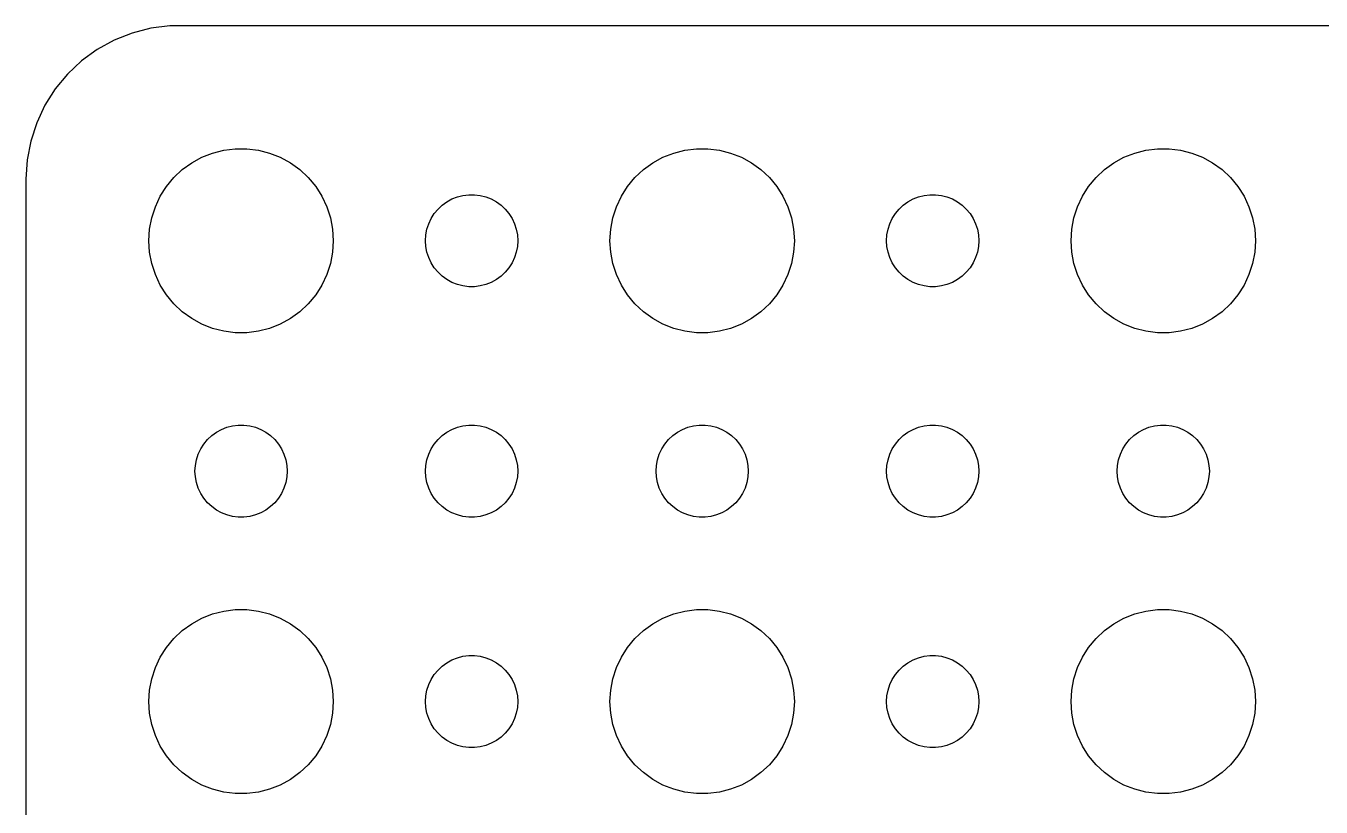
# Model space of a CAD drawing. Header units: metres. Extents: x -180 to 180, y -22 to 22.
# Drawn here: x -179.5 to -137.37, y -3.43 to 21.99 of the extents above; entities that cross this region are included whole.
import ezdxf

# ---------------------------------------------------------------- set-up
doc = ezdxf.new("R2010")
doc.units = ezdxf.units.M

msp = doc.modelspace()

# ---------------------------------------------------------------- linework, layer by layer
for p, q in [((-175.437, 21.9114), (-176.045, 21.7553)), ((-174.814, 21.9901), (-175.437, 21.9114)), ((174.814, 21.9901), (-174.814, 21.9901)), ((-176.629, 21.5241), (-177.179, 21.2216)), ((-176.045, 21.7553), (-176.629, 21.5241)), ((-177.179, 21.2216), (-177.687, 20.8526)), ((-177.687, 20.8526), (-178.145, 20.4227)), ((-178.145, 20.4227), (-178.545, 19.9389)), ((-178.545, 19.9389), (-178.882, 19.4088)), ((-178.882, 19.4088), (-179.149, 18.8406)), ((-179.149, 18.8406), (-179.343, 18.2434)), ((-179.343, 18.2434), (-179.461, 17.6267)), ((-174.107, 17.533), (-173.777, 17.7145)), ((-173.777, 17.7145), (-173.427, 17.8532)), ((-173.427, 17.8532), (-173.062, 17.9469)), ((-173.062, 17.9469), (-172.688, 17.9941)), ((-172.688, 17.9941), (-172.312, 17.9941)), ((-172.312, 17.9941), (-171.938, 17.9469)), ((-171.938, 17.9469), (-171.573, 17.8532)), ((-171.573, 17.8532), (-171.223, 17.7145)), ((-171.223, 17.7145), (-170.893, 17.533)), ((-159.107, 17.533), (-158.777, 17.7145)), ((-158.777, 17.7145), (-158.427, 17.8532)), ((-158.427, 17.8532), (-158.062, 17.9469)), ((-158.062, 17.9469), (-157.688, 17.9941)), ((-157.688, 17.9941), (-157.312, 17.9941)), ((-157.312, 17.9941), (-156.938, 17.9469)), ((-156.938, 17.9469), (-156.573, 17.8532)), ((-156.573, 17.8532), (-156.223, 17.7145)), ((-156.223, 17.7145), (-155.893, 17.533)), ((-144.107, 17.533), (-143.777, 17.7145)), ((-143.777, 17.7145), (-143.427, 17.8532)), ((-143.427, 17.8532), (-143.062, 17.9469)), ((-143.062, 17.9469), (-142.688, 17.9941)), ((-142.688, 17.9941), (-142.312, 17.9941)), ((-142.312, 17.9941), (-141.938, 17.9469)), ((-141.938, 17.9469), (-141.573, 17.8532)), ((-141.573, 17.8532), (-141.223, 17.7145)), ((-141.223, 17.7145), (-140.893, 17.533)), ((-179.461, 17.6267), (-179.5, 17)), ((-174.687, 17.0536), (-174.412, 17.3115)), ((-174.412, 17.3115), (-174.107, 17.533)), ((-170.893, 17.533), (-170.588, 17.3115)), ((-170.588, 17.3115), (-170.313, 17.0536)), ((-159.687, 17.0536), (-159.412, 17.3115)), ((-159.412, 17.3115), (-159.107, 17.533)), ((-155.893, 17.533), (-155.588, 17.3115)), ((-155.588, 17.3115), (-155.313, 17.0536)), ((-144.687, 17.0536), (-144.412, 17.3115)), ((-144.412, 17.3115), (-144.107, 17.533)), ((-140.893, 17.533), (-140.588, 17.3115)), ((-140.588, 17.3115), (-140.313, 17.0536)), ((-179.5, 17), (-179.5, -17)), ((-174.927, 16.7634), (-174.687, 17.0536)), ((-170.313, 17.0536), (-170.073, 16.7634)), ((-159.927, 16.7634), (-159.687, 17.0536)), ((-155.313, 17.0536), (-155.073, 16.7634)), ((-144.927, 16.7634), (-144.687, 17.0536)), ((-140.313, 17.0536), (-140.073, 16.7634)), ((-175.289, 16.1044), (-175.129, 16.4453)), ((-175.129, 16.4453), (-174.927, 16.7634)), ((-170.073, 16.7634), (-169.871, 16.4453)), ((-169.871, 16.4453), (-169.711, 16.1044)), ((-165.464, 16.4266), (-165.281, 16.4734)), ((-165.281, 16.4734), (-165.094, 16.497)), ((-165.094, 16.497), (-164.906, 16.497)), ((-164.906, 16.497), (-164.719, 16.4734)), ((-164.719, 16.4734), (-164.536, 16.4266)), ((-160.289, 16.1044), (-160.129, 16.4453)), ((-160.129, 16.4453), (-159.927, 16.7634)), ((-155.073, 16.7634), (-154.871, 16.4453)), ((-154.871, 16.4453), (-154.711, 16.1044)), ((-150.464, 16.4266), (-150.281, 16.4734)), ((-150.281, 16.4734), (-150.094, 16.497)), ((-150.094, 16.497), (-149.906, 16.497)), ((-149.906, 16.497), (-149.719, 16.4734)), ((-149.719, 16.4734), (-149.536, 16.4266)), ((-145.289, 16.1044), (-145.129, 16.4453)), ((-145.129, 16.4453), (-144.927, 16.7634)), ((-140.073, 16.7634), (-139.871, 16.4453)), ((-139.871, 16.4453), (-139.711, 16.1044)), ((-175.406, 15.7461), (-175.289, 16.1044)), ((-169.711, 16.1044), (-169.594, 15.7461)), ((-166.214, 15.8817), (-166.093, 16.0268)), ((-166.093, 16.0268), (-165.956, 16.1558)), ((-165.956, 16.1558), (-165.804, 16.2665)), ((-165.804, 16.2665), (-165.639, 16.3572)), ((-165.639, 16.3572), (-165.464, 16.4266)), ((-164.536, 16.4266), (-164.361, 16.3572)), ((-164.361, 16.3572), (-164.196, 16.2665)), ((-164.196, 16.2665), (-164.044, 16.1558)), ((-164.044, 16.1558), (-163.907, 16.0268)), ((-163.907, 16.0268), (-163.786, 15.8817)), ((-160.406, 15.7461), (-160.289, 16.1044)), ((-154.711, 16.1044), (-154.594, 15.7461)), ((-151.214, 15.8817), (-151.093, 16.0268)), ((-151.093, 16.0268), (-150.956, 16.1558)), ((-150.956, 16.1558), (-150.804, 16.2665)), ((-150.804, 16.2665), (-150.639, 16.3572)), ((-150.639, 16.3572), (-150.464, 16.4266)), ((-149.536, 16.4266), (-149.361, 16.3572)), ((-149.361, 16.3572), (-149.196, 16.2665)), ((-149.196, 16.2665), (-149.044, 16.1558)), ((-149.044, 16.1558), (-148.907, 16.0268)), ((-148.907, 16.0268), (-148.786, 15.8817)), ((-145.406, 15.7461), (-145.289, 16.1044)), ((-139.711, 16.1044), (-139.594, 15.7461)), ((-175.476, 15.376), (-175.406, 15.7461)), ((-169.594, 15.7461), (-169.524, 15.376)), ((-166.395, 15.5522), (-166.314, 15.7226)), ((-166.314, 15.7226), (-166.214, 15.8817)), ((-163.786, 15.8817), (-163.686, 15.7226)), ((-163.686, 15.7226), (-163.605, 15.5522)), ((-160.476, 15.376), (-160.406, 15.7461)), ((-154.594, 15.7461), (-154.524, 15.376)), ((-151.395, 15.5522), (-151.314, 15.7226)), ((-151.314, 15.7226), (-151.214, 15.8817)), ((-148.786, 15.8817), (-148.686, 15.7226)), ((-148.686, 15.7226), (-148.605, 15.5522)), ((-145.476, 15.376), (-145.406, 15.7461)), ((-139.594, 15.7461), (-139.524, 15.376)), ((-175.5, 15), (-175.476, 15.376)), ((-169.524, 15.376), (-169.5, 15)), ((-166.5, 15), (-166.488, 15.188)), ((-166.488, 15.188), (-166.453, 15.373)), ((-166.453, 15.373), (-166.395, 15.5522)), ((-163.605, 15.5522), (-163.547, 15.373)), ((-163.547, 15.373), (-163.512, 15.188)), ((-163.512, 15.188), (-163.5, 15)), ((-160.5, 15), (-160.476, 15.376)), ((-154.524, 15.376), (-154.5, 15)), ((-151.5, 15), (-151.488, 15.188)), ((-151.488, 15.188), (-151.453, 15.373)), ((-151.453, 15.373), (-151.395, 15.5522)), ((-148.605, 15.5522), (-148.547, 15.373)), ((-148.547, 15.373), (-148.512, 15.188)), ((-148.512, 15.188), (-148.5, 15)), ((-145.5, 15), (-145.476, 15.376)), ((-139.524, 15.376), (-139.5, 15)), ((-175.476, 14.624), (-175.5, 15)), ((-169.5, 15), (-169.524, 14.624)), ((-166.488, 14.812), (-166.5, 15)), ((-166.453, 14.627), (-166.488, 14.812)), ((-163.512, 14.812), (-163.547, 14.627)), ((-163.5, 15), (-163.512, 14.812)), ((-160.476, 14.624), (-160.5, 15)), ((-154.5, 15), (-154.524, 14.624)), ((-151.488, 14.812), (-151.5, 15)), ((-151.453, 14.627), (-151.488, 14.812)), ((-148.512, 14.812), (-148.547, 14.627)), ((-148.5, 15), (-148.512, 14.812)), ((-145.476, 14.624), (-145.5, 15)), ((-139.5, 15), (-139.524, 14.624)), ((-175.406, 14.2539), (-175.476, 14.624)), ((-169.524, 14.624), (-169.594, 14.2539)), ((-166.395, 14.4478), (-166.453, 14.627)), ((-166.314, 14.2774), (-166.395, 14.4478)), ((-163.605, 14.4478), (-163.686, 14.2774)), ((-163.547, 14.627), (-163.605, 14.4478)), ((-160.406, 14.2539), (-160.476, 14.624)), ((-154.524, 14.624), (-154.594, 14.2539)), ((-151.395, 14.4478), (-151.453, 14.627)), ((-151.314, 14.2774), (-151.395, 14.4478)), ((-148.605, 14.4478), (-148.686, 14.2774)), ((-148.547, 14.627), (-148.605, 14.4478)), ((-145.406, 14.2539), (-145.476, 14.624)), ((-139.524, 14.624), (-139.594, 14.2539)), ((-175.289, 13.8956), (-175.406, 14.2539)), ((-169.594, 14.2539), (-169.711, 13.8956)), ((-166.214, 14.1183), (-166.314, 14.2774)), ((-166.093, 13.9732), (-166.214, 14.1183)), ((-165.956, 13.8442), (-166.093, 13.9732)), ((-163.907, 13.9732), (-164.044, 13.8442)), ((-163.786, 14.1183), (-163.907, 13.9732)), ((-163.686, 14.2774), (-163.786, 14.1183)), ((-160.289, 13.8956), (-160.406, 14.2539)), ((-154.594, 14.2539), (-154.711, 13.8956)), ((-151.214, 14.1183), (-151.314, 14.2774)), ((-151.093, 13.9732), (-151.214, 14.1183)), ((-150.956, 13.8442), (-151.093, 13.9732)), ((-148.907, 13.9732), (-149.044, 13.8442)), ((-148.786, 14.1183), (-148.907, 13.9732)), ((-148.686, 14.2774), (-148.786, 14.1183)), ((-145.289, 13.8956), (-145.406, 14.2539)), ((-139.594, 14.2539), (-139.711, 13.8956)), ((-175.129, 13.5547), (-175.289, 13.8956)), ((-174.927, 13.2366), (-175.129, 13.5547)), ((-169.871, 13.5547), (-170.073, 13.2366)), ((-169.711, 13.8956), (-169.871, 13.5547)), ((-165.804, 13.7335), (-165.956, 13.8442)), ((-165.639, 13.6427), (-165.804, 13.7335)), ((-165.464, 13.5734), (-165.639, 13.6427)), ((-165.281, 13.5266), (-165.464, 13.5734)), ((-165.094, 13.5029), (-165.281, 13.5266)), ((-164.906, 13.5029), (-165.094, 13.5029)), ((-164.719, 13.5266), (-164.906, 13.5029)), ((-164.536, 13.5734), (-164.719, 13.5266)), ((-164.361, 13.6427), (-164.536, 13.5734)), ((-164.196, 13.7335), (-164.361, 13.6427)), ((-164.044, 13.8442), (-164.196, 13.7335)), ((-160.129, 13.5547), (-160.289, 13.8956)), ((-159.927, 13.2366), (-160.129, 13.5547)), ((-154.871, 13.5547), (-155.073, 13.2366)), ((-154.711, 13.8956), (-154.871, 13.5547)), ((-150.804, 13.7335), (-150.956, 13.8442)), ((-150.639, 13.6427), (-150.804, 13.7335)), ((-150.464, 13.5734), (-150.639, 13.6427)), ((-150.281, 13.5266), (-150.464, 13.5734)), ((-150.094, 13.5029), (-150.281, 13.5266)), ((-149.906, 13.5029), (-150.094, 13.5029)), ((-149.719, 13.5266), (-149.906, 13.5029)), ((-149.536, 13.5734), (-149.719, 13.5266)), ((-149.361, 13.6427), (-149.536, 13.5734)), ((-149.196, 13.7335), (-149.361, 13.6427)), ((-149.044, 13.8442), (-149.196, 13.7335)), ((-145.129, 13.5547), (-145.289, 13.8956)), ((-144.927, 13.2366), (-145.129, 13.5547)), ((-139.871, 13.5547), (-140.073, 13.2366)), ((-139.711, 13.8956), (-139.871, 13.5547)), ((-174.687, 12.9464), (-174.927, 13.2366)), ((-170.073, 13.2366), (-170.313, 12.9464)), ((-159.687, 12.9464), (-159.927, 13.2366)), ((-155.073, 13.2366), (-155.313, 12.9464)), ((-144.687, 12.9464), (-144.927, 13.2366)), ((-140.073, 13.2366), (-140.313, 12.9464)), ((-174.412, 12.6884), (-174.687, 12.9464)), ((-174.107, 12.467), (-174.412, 12.6884)), ((-170.588, 12.6884), (-170.893, 12.467)), ((-170.313, 12.9464), (-170.588, 12.6884)), ((-159.412, 12.6884), (-159.687, 12.9464)), ((-159.107, 12.467), (-159.412, 12.6884)), ((-155.588, 12.6884), (-155.893, 12.467)), ((-155.313, 12.9464), (-155.588, 12.6884)), ((-144.412, 12.6884), (-144.687, 12.9464)), ((-144.107, 12.467), (-144.412, 12.6884)), ((-140.588, 12.6884), (-140.893, 12.467)), ((-140.313, 12.9464), (-140.588, 12.6884)), ((-173.777, 12.2855), (-174.107, 12.467)), ((-173.427, 12.1468), (-173.777, 12.2855)), ((-171.223, 12.2855), (-171.573, 12.1468)), ((-170.893, 12.467), (-171.223, 12.2855)), ((-158.777, 12.2855), (-159.107, 12.467)), ((-158.427, 12.1468), (-158.777, 12.2855)), ((-156.223, 12.2855), (-156.573, 12.1468)), ((-155.893, 12.467), (-156.223, 12.2855)), ((-143.777, 12.2855), (-144.107, 12.467)), ((-143.427, 12.1468), (-143.777, 12.2855)), ((-141.223, 12.2855), (-141.573, 12.1468)), ((-140.893, 12.467), (-141.223, 12.2855)), ((-173.062, 12.0531), (-173.427, 12.1468)), ((-172.688, 12.0059), (-173.062, 12.0531)), ((-172.312, 12.0059), (-172.688, 12.0059)), ((-171.938, 12.0531), (-172.312, 12.0059)), ((-171.573, 12.1468), (-171.938, 12.0531)), ((-158.062, 12.0531), (-158.427, 12.1468)), ((-157.688, 12.0059), (-158.062, 12.0531)), ((-157.312, 12.0059), (-157.688, 12.0059)), ((-156.938, 12.0531), (-157.312, 12.0059)), ((-156.573, 12.1468), (-156.938, 12.0531)), ((-143.062, 12.0531), (-143.427, 12.1468)), ((-142.688, 12.0059), (-143.062, 12.0531)), ((-142.312, 12.0059), (-142.688, 12.0059)), ((-141.938, 12.0531), (-142.312, 12.0059)), ((-141.573, 12.1468), (-141.938, 12.0531)), ((-173.304, 8.76648), (-173.139, 8.85724)), ((-173.139, 8.85724), (-172.964, 8.92657)), ((-172.964, 8.92657), (-172.781, 8.97342)), ((-172.781, 8.97342), (-172.594, 8.99704)), ((-172.594, 8.99704), (-172.406, 8.99704)), ((-172.406, 8.99704), (-172.219, 8.97342)), ((-172.219, 8.97342), (-172.036, 8.92657)), ((-172.036, 8.92657), (-171.861, 8.85724)), ((-171.861, 8.85724), (-171.696, 8.76648)), ((-165.804, 8.76648), (-165.639, 8.85724)), ((-165.639, 8.85724), (-165.464, 8.92657)), ((-165.464, 8.92657), (-165.281, 8.97342)), ((-165.281, 8.97342), (-165.094, 8.99704)), ((-165.094, 8.99704), (-164.906, 8.99704)), ((-164.906, 8.99704), (-164.719, 8.97342)), ((-164.719, 8.97342), (-164.536, 8.92657)), ((-164.536, 8.92657), (-164.361, 8.85724)), ((-164.361, 8.85724), (-164.196, 8.76648)), ((-158.304, 8.76648), (-158.139, 8.85724)), ((-158.139, 8.85724), (-157.964, 8.92657)), ((-157.964, 8.92657), (-157.781, 8.97342)), ((-157.781, 8.97342), (-157.594, 8.99704)), ((-157.594, 8.99704), (-157.406, 8.99704)), ((-157.406, 8.99704), (-157.219, 8.97342)), ((-157.219, 8.97342), (-157.036, 8.92657)), ((-157.036, 8.92657), (-156.861, 8.85724)), ((-156.861, 8.85724), (-156.696, 8.76648)), ((-150.804, 8.76648), (-150.639, 8.85724)), ((-150.639, 8.85724), (-150.464, 8.92657)), ((-150.464, 8.92657), (-150.281, 8.97342)), ((-150.281, 8.97342), (-150.094, 8.99704)), ((-150.094, 8.99704), (-149.906, 8.99704)), ((-149.906, 8.99704), (-149.719, 8.97342)), ((-149.719, 8.97342), (-149.536, 8.92657)), ((-149.536, 8.92657), (-149.361, 8.85724)), ((-149.361, 8.85724), (-149.196, 8.76648)), ((-143.304, 8.76648), (-143.139, 8.85724)), ((-143.139, 8.85724), (-142.964, 8.92657)), ((-142.964, 8.92657), (-142.781, 8.97342)), ((-142.781, 8.97342), (-142.594, 8.99704)), ((-142.594, 8.99704), (-142.406, 8.99704)), ((-142.406, 8.99704), (-142.219, 8.97342)), ((-142.219, 8.97342), (-142.036, 8.92657)), ((-142.036, 8.92657), (-141.861, 8.85724)), ((-141.861, 8.85724), (-141.696, 8.76648)), ((-173.714, 8.38167), (-173.593, 8.52681)), ((-173.593, 8.52681), (-173.456, 8.65576)), ((-173.456, 8.65576), (-173.304, 8.76648)), ((-171.696, 8.76648), (-171.544, 8.65576)), ((-171.544, 8.65576), (-171.407, 8.52681)), ((-171.407, 8.52681), (-171.286, 8.38167)), ((-166.214, 8.38167), (-166.093, 8.52681)), ((-166.093, 8.52681), (-165.956, 8.65576)), ((-165.956, 8.65576), (-165.804, 8.76648)), ((-164.196, 8.76648), (-164.044, 8.65576)), ((-164.044, 8.65576), (-163.907, 8.52681)), ((-163.907, 8.52681), (-163.786, 8.38167)), ((-158.714, 8.38167), (-158.593, 8.52681)), ((-158.593, 8.52681), (-158.456, 8.65576)), ((-158.456, 8.65576), (-158.304, 8.76648)), ((-156.696, 8.76648), (-156.544, 8.65576)), ((-156.544, 8.65576), (-156.407, 8.52681)), ((-156.407, 8.52681), (-156.286, 8.38167)), ((-151.214, 8.38167), (-151.093, 8.52681)), ((-151.093, 8.52681), (-150.956, 8.65576)), ((-150.956, 8.65576), (-150.804, 8.76648)), ((-149.196, 8.76648), (-149.044, 8.65576)), ((-149.044, 8.65576), (-148.907, 8.52681)), ((-148.907, 8.52681), (-148.786, 8.38167)), ((-143.714, 8.38167), (-143.593, 8.52681)), ((-143.593, 8.52681), (-143.456, 8.65576)), ((-143.456, 8.65576), (-143.304, 8.76648)), ((-141.696, 8.76648), (-141.544, 8.65576)), ((-141.544, 8.65576), (-141.407, 8.52681)), ((-141.407, 8.52681), (-141.286, 8.38167)), ((-173.953, 7.87303), (-173.895, 8.05219)), ((-173.895, 8.05219), (-173.814, 8.22263)), ((-173.814, 8.22263), (-173.714, 8.38167)), ((-171.286, 8.38167), (-171.186, 8.22263)), ((-171.186, 8.22263), (-171.105, 8.05219)), ((-171.105, 8.05219), (-171.047, 7.87303)), ((-166.453, 7.87303), (-166.395, 8.05219)), ((-166.395, 8.05219), (-166.314, 8.22263)), ((-166.314, 8.22263), (-166.214, 8.38167)), ((-163.786, 8.38167), (-163.686, 8.22263)), ((-163.686, 8.22263), (-163.605, 8.05219)), ((-163.605, 8.05219), (-163.547, 7.87303)), ((-158.953, 7.87303), (-158.895, 8.05219)), ((-158.895, 8.05219), (-158.814, 8.22263)), ((-158.814, 8.22263), (-158.714, 8.38167)), ((-156.286, 8.38167), (-156.186, 8.22263)), ((-156.186, 8.22263), (-156.105, 8.05219)), ((-156.105, 8.05219), (-156.047, 7.87303)), ((-151.453, 7.87303), (-151.395, 8.05219)), ((-151.395, 8.05219), (-151.314, 8.22263)), ((-151.314, 8.22263), (-151.214, 8.38167)), ((-148.786, 8.38167), (-148.686, 8.22263)), ((-148.686, 8.22263), (-148.605, 8.05219)), ((-148.605, 8.05219), (-148.547, 7.87303)), ((-143.953, 7.87303), (-143.895, 8.05219)), ((-143.895, 8.05219), (-143.814, 8.22263)), ((-143.814, 8.22263), (-143.714, 8.38167)), ((-141.286, 8.38167), (-141.186, 8.22263)), ((-141.186, 8.22263), (-141.105, 8.05219)), ((-141.105, 8.05219), (-141.047, 7.87303)), ((-174, 7.5), (-173.988, 7.68799)), ((-173.988, 7.68799), (-173.953, 7.87303)), ((-171.047, 7.87303), (-171.012, 7.68799)), ((-171.012, 7.68799), (-171, 7.5)), ((-166.5, 7.5), (-166.488, 7.68799)), ((-166.488, 7.68799), (-166.453, 7.87303)), ((-163.547, 7.87303), (-163.512, 7.68799)), ((-163.512, 7.68799), (-163.5, 7.5)), ((-159, 7.5), (-158.988, 7.68799)), ((-158.988, 7.68799), (-158.953, 7.87303)), ((-156.047, 7.87303), (-156.012, 7.68799)), ((-156.012, 7.68799), (-156, 7.5)), ((-151.5, 7.5), (-151.488, 7.68799)), ((-151.488, 7.68799), (-151.453, 7.87303)), ((-148.547, 7.87303), (-148.512, 7.68799)), ((-148.512, 7.68799), (-148.5, 7.5)), ((-144, 7.5), (-143.988, 7.68799)), ((-143.988, 7.68799), (-143.953, 7.87303)), ((-141.047, 7.87303), (-141.012, 7.68799)), ((-141.012, 7.68799), (-141, 7.5)), ((-173.988, 7.312), (-174, 7.5)), ((-173.953, 7.12695), (-173.988, 7.312)), ((-171.012, 7.312), (-171.047, 7.12695)), ((-171, 7.5), (-171.012, 7.312)), ((-166.488, 7.312), (-166.5, 7.5)), ((-166.453, 7.12695), (-166.488, 7.312)), ((-163.512, 7.312), (-163.547, 7.12695)), ((-163.5, 7.5), (-163.512, 7.312)), ((-158.988, 7.312), (-159, 7.5)), ((-158.953, 7.12695), (-158.988, 7.312)), ((-156.012, 7.312), (-156.047, 7.12695)), ((-156, 7.5), (-156.012, 7.312)), ((-151.488, 7.312), (-151.5, 7.5)), ((-151.453, 7.12695), (-151.488, 7.312)), ((-148.512, 7.312), (-148.547, 7.12695)), ((-148.5, 7.5), (-148.512, 7.312)), ((-143.988, 7.312), (-144, 7.5)), ((-143.953, 7.12695), (-143.988, 7.312)), ((-141.012, 7.312), (-141.047, 7.12695)), ((-141, 7.5), (-141.012, 7.312)), ((-173.895, 6.9478), (-173.953, 7.12695)), ((-173.814, 6.77736), (-173.895, 6.9478)), ((-173.714, 6.61832), (-173.814, 6.77736)), ((-171.186, 6.77736), (-171.286, 6.61832)), ((-171.105, 6.9478), (-171.186, 6.77736)), ((-171.047, 7.12695), (-171.105, 6.9478)), ((-166.395, 6.9478), (-166.453, 7.12695)), ((-166.314, 6.77736), (-166.395, 6.9478)), ((-166.214, 6.61832), (-166.314, 6.77736)), ((-163.686, 6.77736), (-163.786, 6.61832)), ((-163.605, 6.9478), (-163.686, 6.77736)), ((-163.547, 7.12695), (-163.605, 6.9478)), ((-158.895, 6.9478), (-158.953, 7.12695)), ((-158.814, 6.77736), (-158.895, 6.9478)), ((-158.714, 6.61832), (-158.814, 6.77736)), ((-156.186, 6.77736), (-156.286, 6.61832)), ((-156.105, 6.9478), (-156.186, 6.77736)), ((-156.047, 7.12695), (-156.105, 6.9478)), ((-151.395, 6.9478), (-151.453, 7.12695)), ((-151.314, 6.77736), (-151.395, 6.9478)), ((-151.214, 6.61832), (-151.314, 6.77736)), ((-148.686, 6.77736), (-148.786, 6.61832)), ((-148.605, 6.9478), (-148.686, 6.77736)), ((-148.547, 7.12695), (-148.605, 6.9478)), ((-143.895, 6.9478), (-143.953, 7.12695)), ((-143.814, 6.77736), (-143.895, 6.9478)), ((-143.714, 6.61832), (-143.814, 6.77736)), ((-141.186, 6.77736), (-141.286, 6.61832)), ((-141.105, 6.9478), (-141.186, 6.77736)), ((-141.047, 7.12695), (-141.105, 6.9478)), ((-173.593, 6.47318), (-173.714, 6.61832)), ((-173.456, 6.34422), (-173.593, 6.47318)), ((-173.304, 6.23351), (-173.456, 6.34422)), ((-171.544, 6.34422), (-171.696, 6.23351)), ((-171.407, 6.47318), (-171.544, 6.34422)), ((-171.286, 6.61832), (-171.407, 6.47318)), ((-166.093, 6.47318), (-166.214, 6.61832)), ((-165.956, 6.34422), (-166.093, 6.47318)), ((-165.804, 6.23351), (-165.956, 6.34422)), ((-164.044, 6.34422), (-164.196, 6.23351)), ((-163.907, 6.47318), (-164.044, 6.34422)), ((-163.786, 6.61832), (-163.907, 6.47318)), ((-158.593, 6.47318), (-158.714, 6.61832)), ((-158.456, 6.34422), (-158.593, 6.47318)), ((-158.304, 6.23351), (-158.456, 6.34422)), ((-156.544, 6.34422), (-156.696, 6.23351)), ((-156.407, 6.47318), (-156.544, 6.34422)), ((-156.286, 6.61832), (-156.407, 6.47318)), ((-151.093, 6.47318), (-151.214, 6.61832)), ((-150.956, 6.34422), (-151.093, 6.47318)), ((-150.804, 6.23351), (-150.956, 6.34422)), ((-149.044, 6.34422), (-149.196, 6.23351)), ((-148.907, 6.47318), (-149.044, 6.34422)), ((-148.786, 6.61832), (-148.907, 6.47318)), ((-143.593, 6.47318), (-143.714, 6.61832)), ((-143.456, 6.34422), (-143.593, 6.47318)), ((-143.304, 6.23351), (-143.456, 6.34422)), ((-141.544, 6.34422), (-141.696, 6.23351)), ((-141.407, 6.47318), (-141.544, 6.34422)), ((-141.286, 6.61832), (-141.407, 6.47318)), ((-173.139, 6.14275), (-173.304, 6.23351)), ((-172.964, 6.07341), (-173.139, 6.14275)), ((-172.781, 6.02657), (-172.964, 6.07341)), ((-172.594, 6.00294), (-172.781, 6.02657)), ((-172.406, 6.00294), (-172.594, 6.00294)), ((-172.219, 6.02657), (-172.406, 6.00294)), ((-172.036, 6.07341), (-172.219, 6.02657)), ((-171.861, 6.14275), (-172.036, 6.07341)), ((-171.696, 6.23351), (-171.861, 6.14275)), ((-165.639, 6.14275), (-165.804, 6.23351)), ((-165.464, 6.07341), (-165.639, 6.14275)), ((-165.281, 6.02657), (-165.464, 6.07341)), ((-165.094, 6.00294), (-165.281, 6.02657)), ((-164.906, 6.00294), (-165.094, 6.00294)), ((-164.719, 6.02657), (-164.906, 6.00294)), ((-164.536, 6.07341), (-164.719, 6.02657)), ((-164.361, 6.14275), (-164.536, 6.07341)), ((-164.196, 6.23351), (-164.361, 6.14275)), ((-158.139, 6.14275), (-158.304, 6.23351)), ((-157.964, 6.07341), (-158.139, 6.14275)), ((-157.781, 6.02657), (-157.964, 6.07341)), ((-157.594, 6.00294), (-157.781, 6.02657)), ((-157.406, 6.00294), (-157.594, 6.00294)), ((-157.219, 6.02657), (-157.406, 6.00294)), ((-157.036, 6.07341), (-157.219, 6.02657)), ((-156.861, 6.14275), (-157.036, 6.07341)), ((-156.696, 6.23351), (-156.861, 6.14275)), ((-150.639, 6.14275), (-150.804, 6.23351)), ((-150.464, 6.07341), (-150.639, 6.14275)), ((-150.281, 6.02657), (-150.464, 6.07341)), ((-150.094, 6.00294), (-150.281, 6.02657)), ((-149.906, 6.00294), (-150.094, 6.00294)), ((-149.719, 6.02657), (-149.906, 6.00294)), ((-149.536, 6.07341), (-149.719, 6.02657)), ((-149.361, 6.14275), (-149.536, 6.07341)), ((-149.196, 6.23351), (-149.361, 6.14275)), ((-143.139, 6.14275), (-143.304, 6.23351)), ((-142.964, 6.07341), (-143.139, 6.14275)), ((-142.781, 6.02657), (-142.964, 6.07341)), ((-142.594, 6.00294), (-142.781, 6.02657)), ((-142.406, 6.00294), (-142.594, 6.00294)), ((-142.219, 6.02657), (-142.406, 6.00294)), ((-142.036, 6.07341), (-142.219, 6.02657)), ((-141.861, 6.14275), (-142.036, 6.07341)), ((-141.696, 6.23351), (-141.861, 6.14275)), ((-173.062, 2.94685), (-172.688, 2.99408)), ((-172.688, 2.99408), (-172.312, 2.99408)), ((-172.312, 2.99408), (-171.938, 2.94685)), ((-158.062, 2.94685), (-157.688, 2.99408)), ((-157.688, 2.99408), (-157.312, 2.99408)), ((-157.312, 2.99408), (-156.938, 2.94685)), ((-143.062, 2.94685), (-142.688, 2.99408)), ((-142.688, 2.99408), (-142.312, 2.99408)), ((-142.312, 2.99408), (-141.938, 2.94685)), ((-174.412, 2.31154), (-174.107, 2.53297)), ((-174.107, 2.53297), (-173.777, 2.71448)), ((-173.777, 2.71448), (-173.427, 2.85316)), ((-173.427, 2.85316), (-173.062, 2.94685)), ((-171.938, 2.94685), (-171.573, 2.85316)), ((-171.573, 2.85316), (-171.223, 2.71448)), ((-171.223, 2.71448), (-170.893, 2.53297)), ((-170.893, 2.53297), (-170.588, 2.31154)), ((-159.412, 2.31154), (-159.107, 2.53297)), ((-159.107, 2.53297), (-158.777, 2.71448)), ((-158.777, 2.71448), (-158.427, 2.85316)), ((-158.427, 2.85316), (-158.062, 2.94685)), ((-156.938, 2.94685), (-156.573, 2.85316)), ((-156.573, 2.85316), (-156.223, 2.71448)), ((-156.223, 2.71448), (-155.893, 2.53297)), ((-155.893, 2.53297), (-155.588, 2.31154)), ((-144.412, 2.31154), (-144.107, 2.53297)), ((-144.107, 2.53297), (-143.777, 2.71448)), ((-143.777, 2.71448), (-143.427, 2.85316)), ((-143.427, 2.85316), (-143.062, 2.94685)), ((-141.938, 2.94685), (-141.573, 2.85316)), ((-141.573, 2.85316), (-141.223, 2.71448)), ((-141.223, 2.71448), (-140.893, 2.53297)), ((-140.893, 2.53297), (-140.588, 2.31154)), ((-174.687, 2.05363), (-174.412, 2.31154)), ((-170.588, 2.31154), (-170.313, 2.05363)), ((-159.687, 2.05363), (-159.412, 2.31154)), ((-155.588, 2.31154), (-155.313, 2.05363)), ((-144.687, 2.05363), (-144.412, 2.31154)), ((-140.588, 2.31154), (-140.313, 2.05363)), ((-175.129, 1.44525), (-174.927, 1.76335)), ((-174.927, 1.76335), (-174.687, 2.05363)), ((-170.313, 2.05363), (-170.073, 1.76335)), ((-170.073, 1.76335), (-169.871, 1.44525)), ((-160.129, 1.44525), (-159.927, 1.76335)), ((-159.927, 1.76335), (-159.687, 2.05363)), ((-155.313, 2.05363), (-155.073, 1.76335)), ((-155.073, 1.76335), (-154.871, 1.44525)), ((-145.129, 1.44525), (-144.927, 1.76335)), ((-144.927, 1.76335), (-144.687, 2.05363)), ((-140.313, 2.05363), (-140.073, 1.76335)), ((-140.073, 1.76335), (-139.871, 1.44525)), ((-175.289, 1.10437), (-175.129, 1.44525)), ((-169.871, 1.44525), (-169.711, 1.10437)), ((-165.956, 1.15576), (-165.804, 1.26648)), ((-165.804, 1.26648), (-165.639, 1.35724)), ((-165.639, 1.35724), (-165.464, 1.42657)), ((-165.464, 1.42657), (-165.281, 1.47342)), ((-165.281, 1.47342), (-165.094, 1.49704)), ((-165.094, 1.49704), (-164.906, 1.49704)), ((-164.906, 1.49704), (-164.719, 1.47342)), ((-164.719, 1.47342), (-164.536, 1.42657)), ((-164.536, 1.42657), (-164.361, 1.35724)), ((-164.361, 1.35724), (-164.196, 1.26648)), ((-164.196, 1.26648), (-164.044, 1.15576)), ((-160.289, 1.10437), (-160.129, 1.44525)), ((-154.871, 1.44525), (-154.711, 1.10437)), ((-150.956, 1.15576), (-150.804, 1.26648)), ((-150.804, 1.26648), (-150.639, 1.35724)), ((-150.639, 1.35724), (-150.464, 1.42657)), ((-150.464, 1.42657), (-150.281, 1.47342)), ((-150.281, 1.47342), (-150.094, 1.49704)), ((-150.094, 1.49704), (-149.906, 1.49704)), ((-149.906, 1.49704), (-149.719, 1.47342)), ((-149.719, 1.47342), (-149.536, 1.42657)), ((-149.536, 1.42657), (-149.361, 1.35724)), ((-149.361, 1.35724), (-149.196, 1.26648)), ((-149.196, 1.26648), (-149.044, 1.15576)), ((-145.289, 1.10437), (-145.129, 1.44525)), ((-139.871, 1.44525), (-139.711, 1.10437)), ((-175.406, 0.746063), (-175.289, 1.10437)), ((-169.711, 1.10437), (-169.594, 0.746063)), ((-166.314, 0.722626), (-166.214, 0.881668)), ((-166.214, 0.881668), (-166.093, 1.02681)), ((-166.093, 1.02681), (-165.956, 1.15576)), ((-164.044, 1.15576), (-163.907, 1.02681)), ((-163.907, 1.02681), (-163.786, 0.881668)), ((-163.786, 0.881668), (-163.686, 0.722626)), ((-160.406, 0.746063), (-160.289, 1.10437)), ((-154.711, 1.10437), (-154.594, 0.746063)), ((-151.314, 0.722626), (-151.214, 0.881668)), ((-151.214, 0.881668), (-151.093, 1.02681)), ((-151.093, 1.02681), (-150.956, 1.15576)), ((-149.044, 1.15576), (-148.907, 1.02681)), ((-148.907, 1.02681), (-148.786, 0.881668)), ((-148.786, 0.881668), (-148.686, 0.722626)), ((-145.406, 0.746063), (-145.289, 1.10437)), ((-139.711, 1.10437), (-139.594, 0.746063)), ((-175.476, 0.375992), (-175.406, 0.746063)), ((-169.594, 0.746063), (-169.524, 0.375992)), ((-166.453, 0.373032), (-166.395, 0.552185)), ((-166.395, 0.552185), (-166.314, 0.722626)), ((-163.686, 0.722626), (-163.605, 0.552185)), ((-163.605, 0.552185), (-163.547, 0.373032)), ((-160.476, 0.375992), (-160.406, 0.746063)), ((-154.594, 0.746063), (-154.524, 0.375992)), ((-151.453, 0.373032), (-151.395, 0.552185)), ((-151.395, 0.552185), (-151.314, 0.722626)), ((-148.686, 0.722626), (-148.605, 0.552185)), ((-148.605, 0.552185), (-148.547, 0.373032)), ((-145.476, 0.375992), (-145.406, 0.746063)), ((-139.594, 0.746063), (-139.524, 0.375992)), ((-175.5, 0), (-175.476, 0.375992)), ((-175.476, -0.375992), (-175.5, 0)), ((-169.524, 0.375992), (-169.5, 0)), ((-169.5, 0), (-169.524, -0.375992)), ((-166.5, 0), (-166.488, 0.187988)), ((-166.488, -0.187988), (-166.5, 0)), ((-166.488, 0.187988), (-166.453, 0.373032)), ((-163.547, 0.373032), (-163.512, 0.187988)), ((-163.512, 0.187988), (-163.5, 0)), ((-163.5, 0), (-163.512, -0.187988)), ((-160.5, 0), (-160.476, 0.375992)), ((-160.476, -0.375992), (-160.5, 0)), ((-154.524, 0.375992), (-154.5, 0)), ((-154.5, 0), (-154.524, -0.375992)), ((-151.5, 0), (-151.488, 0.187988)), ((-151.488, -0.187988), (-151.5, 0)), ((-151.488, 0.187988), (-151.453, 0.373032)), ((-148.547, 0.373032), (-148.512, 0.187988)), ((-148.512, 0.187988), (-148.5, 0)), ((-148.5, 0), (-148.512, -0.187988)), ((-145.5, 0), (-145.476, 0.375992)), ((-145.476, -0.375992), (-145.5, 0)), ((-139.524, 0.375992), (-139.5, 0)), ((-139.5, 0), (-139.524, -0.375992)), ((-175.406, -0.746063), (-175.476, -0.375992)), ((-169.524, -0.375992), (-169.594, -0.746063)), ((-166.453, -0.373032), (-166.488, -0.187988)), ((-166.395, -0.552185), (-166.453, -0.373032)), ((-163.547, -0.373032), (-163.605, -0.552185)), ((-163.512, -0.187988), (-163.547, -0.373032)), ((-160.406, -0.746063), (-160.476, -0.375992)), ((-154.524, -0.375992), (-154.594, -0.746063)), ((-151.453, -0.373032), (-151.488, -0.187988)), ((-151.395, -0.552185), (-151.453, -0.373032)), ((-148.547, -0.373032), (-148.605, -0.552185)), ((-148.512, -0.187988), (-148.547, -0.373032)), ((-145.406, -0.746063), (-145.476, -0.375992)), ((-139.524, -0.375992), (-139.594, -0.746063)), ((-175.289, -1.10437), (-175.406, -0.746063)), ((-169.594, -0.746063), (-169.711, -1.10437)), ((-166.314, -0.722626), (-166.395, -0.552185)), ((-166.214, -0.881668), (-166.314, -0.722626)), ((-163.686, -0.722626), (-163.786, -0.881668)), ((-163.605, -0.552185), (-163.686, -0.722626)), ((-160.289, -1.10437), (-160.406, -0.746063)), ((-154.594, -0.746063), (-154.711, -1.10437)), ((-151.314, -0.722626), (-151.395, -0.552185)), ((-151.214, -0.881668), (-151.314, -0.722626)), ((-148.686, -0.722626), (-148.786, -0.881668)), ((-148.605, -0.552185), (-148.686, -0.722626)), ((-145.289, -1.10437), (-145.406, -0.746063)), ((-139.594, -0.746063), (-139.711, -1.10437)), ((-175.129, -1.44525), (-175.289, -1.10437)), ((-169.711, -1.10437), (-169.871, -1.44525)), ((-166.093, -1.02681), (-166.214, -0.881668)), ((-165.956, -1.15576), (-166.093, -1.02681)), ((-165.804, -1.26648), (-165.956, -1.15576)), ((-164.044, -1.15576), (-164.196, -1.26648)), ((-163.907, -1.02681), (-164.044, -1.15576)), ((-163.786, -0.881668), (-163.907, -1.02681)), ((-160.129, -1.44525), (-160.289, -1.10437)), ((-154.711, -1.10437), (-154.871, -1.44525)), ((-151.093, -1.02681), (-151.214, -0.881668)), ((-150.956, -1.15576), (-151.093, -1.02681)), ((-150.804, -1.26648), (-150.956, -1.15576)), ((-149.044, -1.15576), (-149.196, -1.26648)), ((-148.907, -1.02681), (-149.044, -1.15576)), ((-148.786, -0.881668), (-148.907, -1.02681)), ((-145.129, -1.44525), (-145.289, -1.10437)), ((-139.711, -1.10437), (-139.871, -1.44525)), ((-174.927, -1.76335), (-175.129, -1.44525)), ((-169.871, -1.44525), (-170.073, -1.76335)), ((-165.639, -1.35724), (-165.804, -1.26648)), ((-165.464, -1.42657), (-165.639, -1.35724)), ((-165.281, -1.47342), (-165.464, -1.42657)), ((-165.094, -1.49704), (-165.281, -1.47342)), ((-164.906, -1.49704), (-165.094, -1.49704)), ((-164.719, -1.47342), (-164.906, -1.49704)), ((-164.536, -1.42657), (-164.719, -1.47342)), ((-164.361, -1.35724), (-164.536, -1.42657)), ((-164.196, -1.26648), (-164.361, -1.35724)), ((-159.927, -1.76335), (-160.129, -1.44525)), ((-154.871, -1.44525), (-155.073, -1.76335)), ((-150.639, -1.35724), (-150.804, -1.26648)), ((-150.464, -1.42657), (-150.639, -1.35724)), ((-150.281, -1.47342), (-150.464, -1.42657)), ((-150.094, -1.49704), (-150.281, -1.47342)), ((-149.906, -1.49704), (-150.094, -1.49704)), ((-149.719, -1.47342), (-149.906, -1.49704)), ((-149.536, -1.42657), (-149.719, -1.47342)), ((-149.361, -1.35724), (-149.536, -1.42657)), ((-149.196, -1.26648), (-149.361, -1.35724)), ((-144.927, -1.76335), (-145.129, -1.44525)), ((-139.871, -1.44525), (-140.073, -1.76335)), ((-174.687, -2.05363), (-174.927, -1.76335)), ((-174.412, -2.31154), (-174.687, -2.05363)), ((-170.313, -2.05363), (-170.588, -2.31154)), ((-170.073, -1.76335), (-170.313, -2.05363)), ((-159.687, -2.05363), (-159.927, -1.76335)), ((-159.412, -2.31154), (-159.687, -2.05363)), ((-155.313, -2.05363), (-155.588, -2.31154)), ((-155.073, -1.76335), (-155.313, -2.05363)), ((-144.687, -2.05363), (-144.927, -1.76335)), ((-144.412, -2.31154), (-144.687, -2.05363)), ((-140.313, -2.05363), (-140.588, -2.31154)), ((-140.073, -1.76335), (-140.313, -2.05363)), ((-174.107, -2.53297), (-174.412, -2.31154)), ((-170.588, -2.31154), (-170.893, -2.53297)), ((-159.107, -2.53297), (-159.412, -2.31154)), ((-155.588, -2.31154), (-155.893, -2.53297)), ((-144.107, -2.53297), (-144.412, -2.31154)), ((-140.588, -2.31154), (-140.893, -2.53297)), ((-173.777, -2.71448), (-174.107, -2.53297)), ((-173.427, -2.85316), (-173.777, -2.71448)), ((-173.062, -2.94685), (-173.427, -2.85316)), ((-172.688, -2.99408), (-173.062, -2.94685)), ((-171.938, -2.94685), (-172.312, -2.99408)), ((-171.573, -2.85316), (-171.938, -2.94685)), ((-171.223, -2.71448), (-171.573, -2.85316)), ((-170.893, -2.53297), (-171.223, -2.71448)), ((-158.777, -2.71448), (-159.107, -2.53297)), ((-158.427, -2.85316), (-158.777, -2.71448)), ((-158.062, -2.94685), (-158.427, -2.85316)), ((-157.688, -2.99408), (-158.062, -2.94685)), ((-156.938, -2.94685), (-157.312, -2.99408)), ((-156.573, -2.85316), (-156.938, -2.94685)), ((-156.223, -2.71448), (-156.573, -2.85316)), ((-155.893, -2.53297), (-156.223, -2.71448)), ((-143.777, -2.71448), (-144.107, -2.53297)), ((-143.427, -2.85316), (-143.777, -2.71448)), ((-143.062, -2.94685), (-143.427, -2.85316)), ((-142.688, -2.99408), (-143.062, -2.94685)), ((-141.938, -2.94685), (-142.312, -2.99408)), ((-141.573, -2.85316), (-141.938, -2.94685)), ((-141.223, -2.71448), (-141.573, -2.85316)), ((-140.893, -2.53297), (-141.223, -2.71448)), ((-172.312, -2.99408), (-172.688, -2.99408)), ((-157.312, -2.99408), (-157.688, -2.99408)), ((-142.312, -2.99408), (-142.688, -2.99408))]:
    msp.add_line(p, q)

doc.saveas('drawing.dxf')
